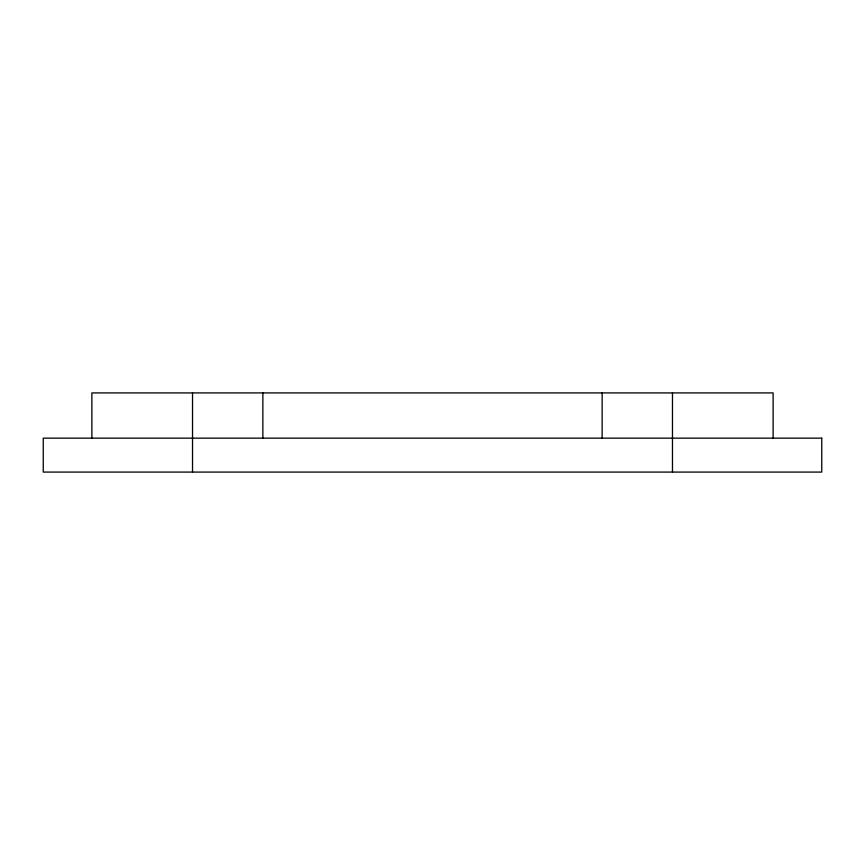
<?xml version="1.0" encoding="UTF-8"?>
<svg xmlns="http://www.w3.org/2000/svg" width="865" height="865" viewBox="0 0 865 865"><rect width="100%" height="100%" fill="white"/><g stroke="black" fill="none" stroke-linecap="round" stroke-linejoin="round"><path stroke-width="1.3" d="M773.126 438.155L773.126 392.915L91.874 392.915L91.874 438.155M672.473 392.915L672.473 472.085M602.137 392.915L602.137 438.155M262.863 392.915L262.863 438.155M192.527 392.915L192.527 472.085M821.75 438.155L43.25 438.155L43.25 472.085L821.75 472.085L821.75 438.155"/></g></svg>
